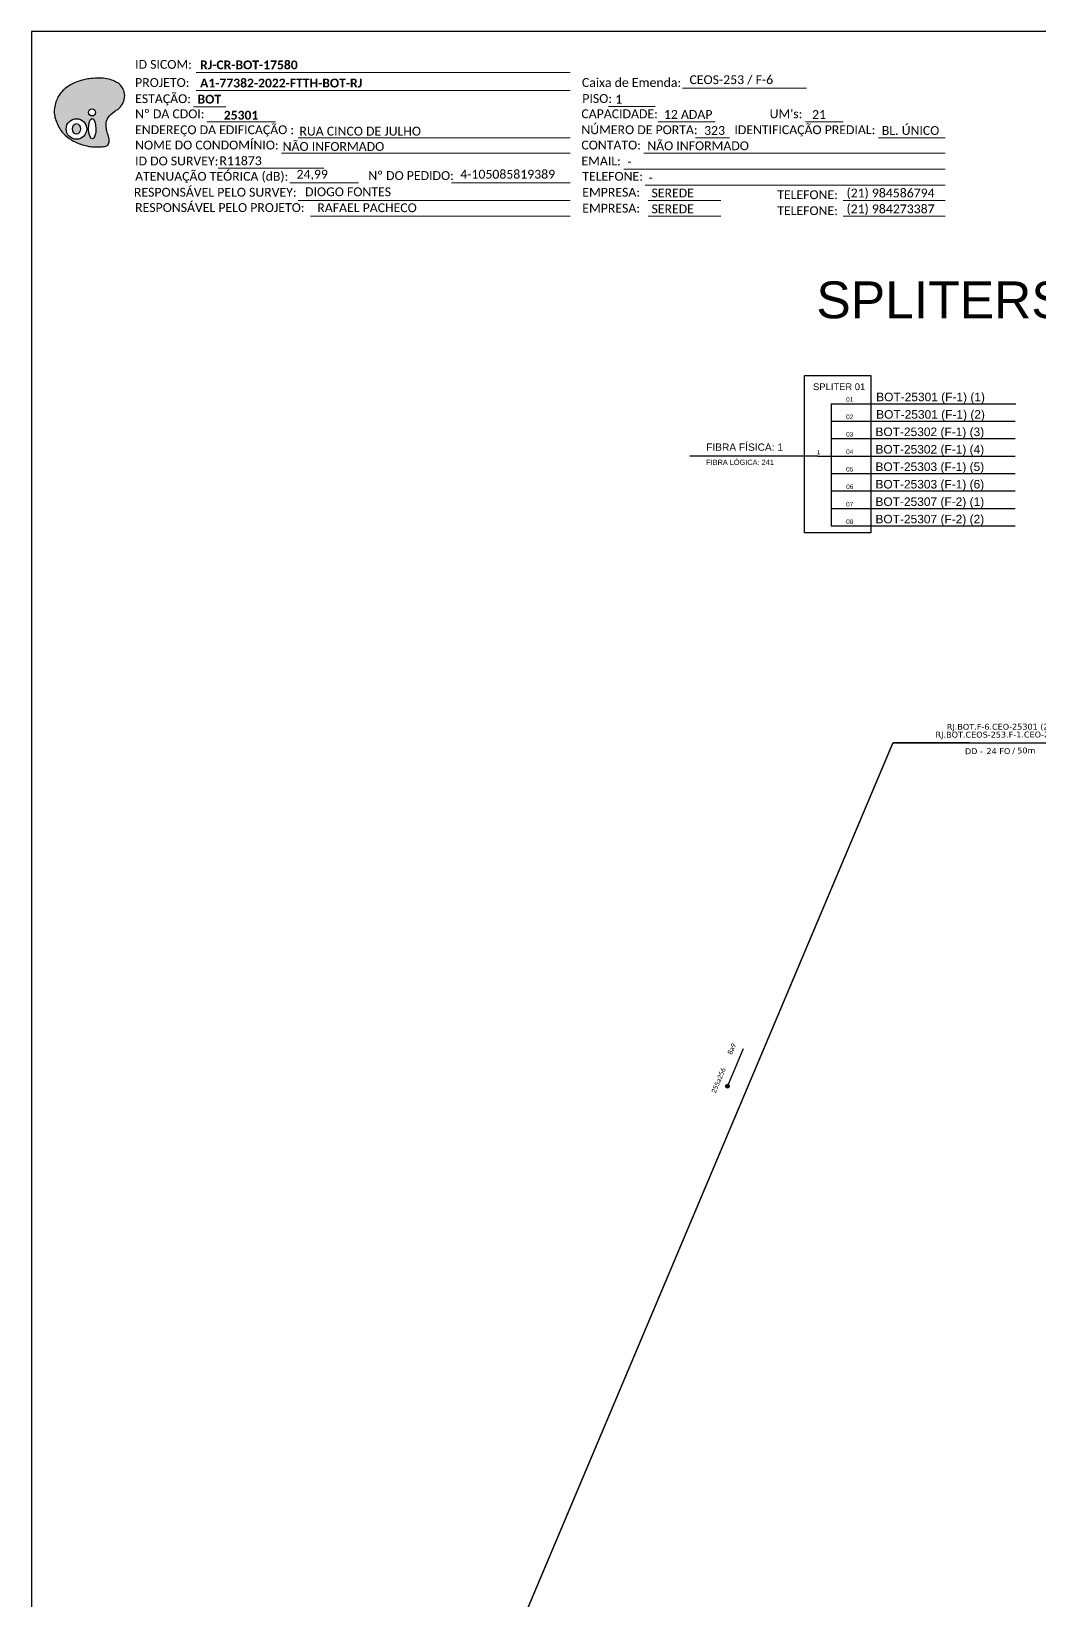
# Model space of a CAD drawing. Header units: millimetres. Extents: x 138 to 976, y 341 to 935.
# Drawn here: x 137.5 to 342.3, y 616.7 to 935.4 of the extents above; entities that cross this region are included whole.
import ezdxf
from ezdxf.enums import TextEntityAlignment as Align

# ---------------------------------------------------------------- set-up
doc = ezdxf.new("R2010")
doc.units = ezdxf.units.MM
doc.header["$LTSCALE"] = 0.03
doc.layers.add('40.1-ETIQUETAS', color=1, linetype='Continuous', lineweight=20)
for name, color, linetype in [('CAP a instalar', 1, 'FENCELINE1'), ('Seta indicação do cabo', 7, 'Continuous'), ('UNIFILAR', 7, 'Continuous')]:
    doc.layers.add(name, color=color, linetype=linetype)
doc.styles.add('siredit', font='verdana.ttf')
doc.styles.get("Standard").update_dxf_attribs({"font": 'arial.ttf'})
doc.styles.add('WMF-Calibri0', font='calibri.ttf')
doc.styles.add('WMF-Calibri1', font='calibrib.ttf')
doc.linetypes.add('FENCELINE1', pattern='A,0.25,-0.1,[133,ltypeshp.shx,S=0.1,R=0,X=-0.1,Y=0],-0.1,1', length=1.45)
doc.dimstyles.new('CC', dxfattribs={"dimtxt": 1, "dimasz": 2, "dimexe": 0.18, "dimexo": 0.0625, "dimgap": 0.09, "dimtad": 0, "dimdec": 0, "dimrnd": 1, "dimzin": 0, "dimdsep": 46, "dimtxsty": 'siredit', "dimblk": 'NONE', "dimcen": 0, "dimse1": 1, "dimse2": 1, "dimsd1": 1, "dimsd2": 1, "dimclrt": 7, "dimadec": 0, "dimazin": 0, "dimtfac": 1, "dimtdec": 0, "dimtofl": 0, "dimtmove": 0, "dimatfit": 3, "dimfxl": 0, "dimtolj": 1, "dimtzin": 0, "dimarcsym": 0})

# ---------------------------------------------------------------- blocks, each defined once
blk = doc.blocks.new('OI')
h = blk.add_hatch(color=40)
edge = h.paths.add_edge_path()
edge.add_spline(control_points=[(4.35, -0.67), (3.92, -0.99), (3.26, -1.5), (2.81, -2.59), (2.9, -3.5), (3.06, -4.27), (3.31, -4.85), (3.37, -5.39), (3.4, -5.88), (3.2, -6.4), (2.54, -6.61), (1.65, -6.63), (0.55, -6.67), (-0.56, -6.42), (-1.61, -6.14), (-2.77, -5.61), (-3.92, -4.77), (-4.89, -3.7), (-5.34, -2.65), (-5.6, -1.94), (-5.85, -0.96), (-5.71, 0.47), (-5.1, 2.02), (-4.14, 3.02), (-3.3, 3.61), (-2.37, 4.16), (-1.36, 4.44), (-0.56, 4.7), (0.79, 4.85), (2.24, 4.97), (3.79, 4.57), (4.67, 4.21), (5.44, 3.65), (5.76, 2.99), (6.03, 2.21), (6.01, 1.46), (5.72, 0.64), (5.31, 0.08), (4.88, -0.38), (4.51, -0.55), (4.35, -0.67)], knot_values=[0, 0, 0, 0, 1.60434, 2.417191, 3.427595, 4.282808, 4.776746, 5.304182, 5.888771, 6.258406, 6.858137, 7.79129, 8.986195, 10.124242, 11.187857, 12.242908, 13.953784, 15.414161, 16.515391, 17.349188, 17.675853, 19.552021, 21.515531, 22.568638, 23.63245, 24.621084, 25.782718, 26.745347, 27.142653, 29.870543, 31.004649, 31.921532, 32.709589, 33.801391, 34.042471, 35.192333, 35.971461, 36.628871, 37.254359, 37.836911, 37.836911, 37.836911, 37.836911], degree=3, periodic=0)
h.paths.add_polyline_path([(1.13, -0.87, -1), (-0.04, -0.87, -1)], flags=16)
edge = h.paths.add_edge_path(flags=16)
edge.add_ellipse((0.56, -3.59), major_axis=(-0.02, 1.71), ratio=0.361305, start_angle=0, end_angle=360)
h.paths.add_polyline_path([(-0.36, -3.62, -1), (-3.8, -3.62, -1)], flags=16)
edge = h.paths.add_edge_path(flags=0)
edge.add_ellipse((-2.08, -3.62), major_axis=(0, 0.885), ratio=0.758294, start_angle=0, end_angle=360)
at = {"color": 40}
for centre, radius in [((-2.08, -3.62), 1.72), ((0.54, -0.87), 0.587)]:
    blk.add_circle(centre, radius, dxfattribs=at)
blk.add_ellipse((0.56, -3.59), major_axis=(-0.02, 1.71), ratio=0.361305, dxfattribs=at)
blk.add_ellipse((-2.08, -3.62), major_axis=(0, 0.885), ratio=0.758294, start_param=-3.141592653589792, end_param=3.141592653589792, dxfattribs=at)
at = {"color": 40, "start_tangent": (-0.800898, -0.598801), "end_tangent": (-0.800898, -0.598801)}
blk.add_spline([(4.35, -0.67), (3.2, -1.78), (2.9, -2.54), (2.92, -3.55), (3.12, -4.38), (3.28, -4.85), (3.37, -5.37), (3.35, -5.95), (3.2, -6.29), (2.66, -6.55), (1.73, -6.63), (0.54, -6.62), (-0.58, -6.41), (-1.6, -6.11), (-2.56, -5.67), (-3.95, -4.67), (-4.89, -3.56), (-5.37, -2.56), (-5.64, -1.78), (-5.72, -1.46), (-5.63, 0.42), (-4.84, 2.22), (-4.13, 2.99), (-3.27, 3.62), (-2.4, 4.09), (-1.3, 4.47), (-0.37, 4.72), (0.02, 4.77), (2.75, 4.8), (3.85, 4.53), (4.69, 4.16), (5.31, 3.68), (5.85, 2.73), (5.93, 2.5), (5.94, 1.35), (5.67, 0.62), (5.29, 0.08), (4.84, -0.36), (4.35, -0.67)], degree=3, dxfattribs=at)
blk = doc.blocks.new('_None')

msp = doc.modelspace()

# ---------------------------------------------------------------- hatches: boundary and pattern name
at = {"layer": 'Seta indicação do cabo'}
h = msp.add_hatch(color=256, dxfattribs=at)
h.dxf.hatch_style = 1
h.paths.add_polyline_path([(279.28, 721.17, 1), (278.53, 721.17, 1)])

# ---------------------------------------------------------------- linework, layer by layer
msp.add_lwpolyline([(137.51, 341.45), (976.08, 341.45), (976.08, 935.45), (137.51, 935.45), (137.51, 341.45)])
at = {"color": 7, "lineweight": 0}
for points in [[(170.98, 927.1), (246.96, 927.1)], [(170.98, 923.41), (246.96, 923.41)], [(269.79, 923.9), (294.93, 923.9)], [(170.47, 920.13), (177.02, 920.13)], [(254.75, 920.17), (264.23, 920.17)], [(173.13, 917.06), (187.07, 917.06)], [(264.8, 917.06), (276.42, 917.06)], [(294.74, 917.06), (302.41, 917.06)], [(191.7, 913.82), (246.96, 913.82)], [(272.39, 913.82), (279.33, 913.82)], [(309.56, 913.82), (323.12, 913.82)], [(188.29, 910.71), (246.96, 910.71)], [(261.92, 910.71), (323.14, 910.71)], [(175.45, 907.65), (196.89, 907.65)], [(257.88, 907.47), (323.14, 907.47)], [(189.98, 904.68), (203.93, 904.68)], [(222.82, 904.69), (246.97, 904.69)], [(262.16, 904.24), (323.14, 904.24)], [(191.7, 901.12), (246.96, 901.12)], [(262.77, 901.12), (277.57, 901.12)], [(302.37, 901.12), (323.14, 901.12)], [(194.19, 897.89), (246.96, 897.89)], [(262.77, 897.89), (277.57, 897.89)], [(302.37, 897.89), (323.14, 897.89)]]:
    msp.add_lwpolyline(points, dxfattribs=at)
at = {"color": 0}
msp.add_lwpolyline([(294.56, 865.52), (307.99, 865.52), (307.99, 833.59), (294.56, 833.59)], close=True, dxfattribs=at)
at = {"layer": 'CAP a instalar', "color": 5, "linetype": 'ByBlock', "ltscale": 30, "const_width": 0.3}
for points in [[(235.1, 607.45), (312.51, 790.92), (312.51, 790.92)], [(312.51, 790.92), (357.72, 790.87)]]:
    msp.add_lwpolyline(points, dxfattribs=at)
at = {"layer": 'Seta indicação do cabo'}
msp.add_circle((278.9, 721.17), 0.376, dxfattribs=at)
at = {"layer": 'UNIFILAR', "color": 0, "linetype": 'Continuous'}
for points in [[(299.98, 859.81), (337.48, 859.81)], [(299.98, 859.81), (299.98, 859.81), (299.98, 834.99)], [(299.98, 859.81), (337.48, 859.81)], [(299.98, 856.26), (337.34, 856.26)], [(299.98, 852.72), (337.34, 852.72)], [(297.27, 849.17), (271.25, 849.17)], [(297.27, 849.17), (299.98, 849.17)], [(299.98, 849.17), (337.34, 849.17)], [(299.98, 845.63), (337.34, 845.63)], [(299.98, 842.08), (337.34, 842.08)], [(299.98, 838.53), (337.34, 838.53)], [(299.98, 834.99), (337.34, 834.99)]]:
    msp.add_lwpolyline(points, dxfattribs=at)

# ---------------------------------------------------------------- block references
at = {"color": 7, "xscale": 1.213923925163967, "yscale": 1.213923925163953, "zscale": 1.213923925163967, "rotation": 0.1532896023949058}
msp.add_blockref('OI', (149.18, 920.03), dxfattribs=at)

# ---------------------------------------------------------------- texts
at = {"color": 7, "lineweight": 0, "style": 'WMF-Calibri0'}
for s, height, p in [('ID SICOM:', 1.793, (158.58, 927.85)), ('PROJETO:', 1.793, (158.58, 924.16)), ('Caixa de Emenda:', 1.7927, (249.34, 924.16)), ('ESTAÇÃO:', 1.793, (158.58, 920.88)), ('PISO:', 1.793, (249.41, 920.92)), ('Nº DA CDOI:', 1.7927, (158.58, 917.81)), ('CAPACIDADE:', 1.7927, (249.23, 917.81)), ("UM's:", 1.793, (287.47, 917.81)), ('ENDEREÇO DA EDIFICAÇÃO :', 1.7927, (158.58, 914.57)), ('NÚMERO DE PORTA:', 1.7927, (249.23, 914.57)), ('IDENTIFICAÇÃO PREDIAL:', 1.7927, (280.31, 914.57)), ('NOME DO CONDOMÍNIO:', 1.7927, (158.58, 911.46)), ('CONTATO:', 1.793, (249.23, 911.46)), ('ID DO SURVEY:', 1.7927, (158.58, 908.22)), ('EMAIL:', 1.793, (249.23, 908.22)), ('ATENUAÇÃO TEÓRICA (dB):', 1.7927, (158.58, 905.11)), ('Nº DO PEDIDO:', 1.7927, (205.95, 905.26)), ('TELEFONE:', 1.793, (249.41, 905.11)), ('RESPONSÁVEL PELO SURVEY:', 1.7927, (158.34, 901.87)), ('EMPRESA:', 1.793, (249.41, 901.87)), ('TELEFONE:', 1.793, (289.01, 901.37)), ('RESPONSÁVEL PELO PROJETO:', 1.7927, (158.58, 898.76)), ('EMPRESA:', 1.793, (249.41, 898.63)), ('TELEFONE:', 1.793, (289.01, 898.13))]:
    msp.add_text(s, height=height, dxfattribs=at).set_placement(p)
at = {"color": 7}
for s, height, style, p in [('RJ-CR-BOT-17580', 1.7927, 'WMF-Calibri1', (171.78, 927.75)), ('A1-77382-2022-FTTH-BOT-RJ', 1.7927, 'WMF-Calibri1', (171.78, 924.06)), ('CEOS-253 / F-6', 1.7927, 'WMF-Calibri0', (271.19, 924.74)), ('BOT', 1.793, 'WMF-Calibri1', (171.26, 920.78)), ('1', 1.79, 'WMF-Calibri0', (256.1, 920.77)), ('12 ADAP', 1.793, 'WMF-Calibri0', (265.98, 917.68)), ('21', 1.793, 'WMF-Calibri0', (296.09, 917.66)), ('RUA CINCO DE JULHO ', 1.7927, 'WMF-Calibri0', (191.96, 914.28)), ('323', 1.793, 'WMF-Calibri0', (274.16, 914.42)), ('BL. ÚNICO', 1.793, 'WMF-Calibri0', (310.26, 914.42)), ('NÃO INFORMADO', 1.7927, 'WMF-Calibri0', (188.55, 911.17)), ('NÃO INFORMADO', 1.7927, 'WMF-Calibri0', (262.62, 911.31)), ('R11873', 1.793, 'WMF-Calibri0', (175.71, 908.26)), ('-', 1.79, 'WMF-Calibri0', (258.58, 908.07)), ('24,99', 1.793, 'WMF-Calibri0', (191.38, 905.52)), ('4-105085819389', 1.7927, 'WMF-Calibri0', (224.63, 905.53)), ('-', 1.79, 'WMF-Calibri0', (262.87, 904.84)), ('DIOGO FONTES', 1.7927, 'WMF-Calibri0', (193.1, 901.96)), ('SEREDE', 1.793, 'WMF-Calibri0', (263.47, 901.72)), ('(21) 984586794', 1.7927, 'WMF-Calibri0', (303.08, 901.72)), ('RAFAEL PACHECO', 1.7927, 'WMF-Calibri0', (195.59, 898.73)), ('SEREDE', 1.793, 'WMF-Calibri0', (263.47, 898.49)), ('(21) 984273387', 1.7927, 'WMF-Calibri0', (303.08, 898.49))]:
    msp.add_text(s, height=height, dxfattribs=dict(at, style=style)).set_placement(p)
at = {"color": 7, "style": 'WMF-Calibri1'}
msp.add_text('25301', height=1.793, dxfattribs=at).set_placement((180.1, 917.52), align=Align.CENTER)
at = {"color": 1}
for s, p in [('BOT-25301 (F-1) (1)', (309.11, 860.32)), ('BOT-25301 (F-1) (2) ', (309.11, 856.77))]:
    msp.add_text(s, height=1.7356, dxfattribs=at).set_placement(p)
at = {"color": 0}
for s, p in [('BOT-25302 (F-1) (3)', (308.96, 853.23)), ('BOT-25302 (F-1) (4)', (308.96, 849.68)), ('BOT-25303 (F-1) (5)', (308.96, 846.14)), ('BOT-25303 (F-1) (6)', (308.96, 842.59)), ('BOT-25307 (F-2) (1)', (308.96, 839.04)), ('BOT-25307 (F-2) (2)', (308.96, 835.5))]:
    msp.add_text(s, height=1.7356, dxfattribs=at).set_placement(p)
at = {"insert": (296.96, 884.66), "char_height": 7.5, "width": 277.5844, "attachment_point": 1}
msp.add_mtext('SPLITERS CEOS: 253', dxfattribs=at)
at = {"color": 0, "lineweight": 0, "attachment_point": 1}
for s, insert, char_height, width in [('SPLITER 01', (296.28, 863.94), 1.367, 20.7307), ('01', (303.01, 861.15), 0.931, 1.3872), ('02', (303.01, 857.61), 0.931, 1.3872), ('FIBRA FÍSICA: 1', (274.58, 851.73), 1.4782, 22.4104), ('03', (303.01, 854.06), 0.931, 1.3872), ('1', (297.1, 850.37), 0.822, 1.2242), ('04', (303.01, 850.51), 0.931, 1.3872), ('05', (303.01, 846.97), 0.931, 1.3872), ('06', (303.01, 843.42), 0.931, 1.3872), ('07', (303.01, 839.87), 0.931, 1.3872), ('08', (303.01, 836.33), 0.931, 1.3872)]:
    msp.add_mtext(s, dxfattribs=dict(at, insert=insert, char_height=char_height, width=width))
at = {"color": 0, "lineweight": 0, "insert": (274.57, 847.37), "char_height": 1.0674, "width": 16.1823, "attachment_point": 7, "rotation": 359.9266}
msp.add_mtext('\\pt2.135;FIBRA LÓGICA: 241', dxfattribs=at)
at = {"color": 0, "char_height": 0.9888, "width": 16.716, "attachment_point": 5, "rotation": 67.1223}
for s, insert in [('{\\fCalibri|b0|i0|c0|p34;\\C7;8a9}', (279.79, 728.73)), ('{\\fCalibri|b0|i0|c0|p34;\\C7;255a256}', (277.09, 722.33))]:
    msp.add_mtext(s, dxfattribs=dict(at, insert=insert))
at = {"layer": '40.1-ETIQUETAS', "color": 5, "style": 'siredit'}
for s, p in [('RJ.BOT.F-6.CEO-25301 (255/256)', (337, 794.19)), ('RJ.BOT.CEOS-253.F-1.CEO-25301 (1/7)', (337.01, 792.6))]:
    msp.add_text(s, height=1.1966, rotation=0.118, dxfattribs=at).set_placement(p, align=Align.MIDDLE_CENTER)
for s, height, p in [('DD -', 1.197, (330.79, 789.22)), ('24 FO', 1.197, (336.36, 789.25)), ('/', 1.2, (337.31, 789.36))]:
    msp.add_text(s, height=height, rotation=0.118, dxfattribs=at).set_placement(p, align=Align.MIDDLE_RIGHT)
msp.add_text('50m', height=1.197, rotation=0.118, dxfattribs=at).set_placement((337.76, 789.36), align=Align.MIDDLE_LEFT)

# ---------------------------------------------------------------- leaders
at = {"layer": 'Seta indicação do cabo'}
msp.add_leader([(282.09, 728.74), (279.05, 721.52)], dimstyle='CC', override={"dimasz": 0.3}, dxfattribs=at)

doc.saveas('drawing.dxf')
